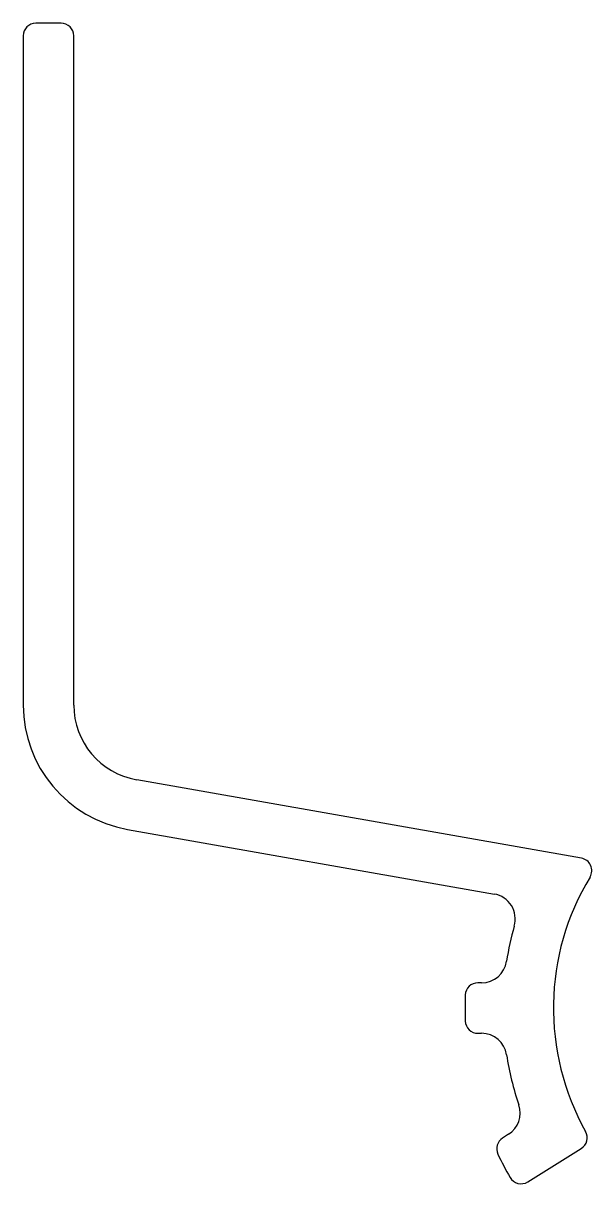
# Model space of a CAD drawing. Extents: x 2319 to 2341.5, y 1438.9 to 1484.9.
import ezdxf

# ---------------------------------------------------------------- set-up
doc = ezdxf.new("R2010")
doc.units = 0
doc.layers.get('0').update_dxf_attribs({"linetype": 'CONTINUOUS'})

msp = doc.modelspace()

# ---------------------------------------------------------------- linework, layer by layer
for p, q in [((2320.525, 1484.901), (2319.525, 1484.901)), ((2319.025, 1484.401), (2319.025, 1457.901)), ((2321.025, 1457.901), (2321.025, 1484.401)), ((2341.133, 1451.838), (2323.525, 1454.943)), ((2323.156, 1452.977), (2337.687, 1450.415)), ((2337.179, 1446.901), (2337.034, 1446.901)), ((2337.034, 1444.901), (2337.179, 1444.901)), ((2338.25, 1440.902), (2338.014, 1440.754)), ((2339.008, 1439.017), (2341.13, 1440.343))]:
    msp.add_line(p, q)
for centre, radius, start, end in [((2319.525, 1484.401), 0.5, 90, 180), ((2320.525, 1484.401), 0.5, 0, 90), ((2324.025, 1457.901), 5, 180, 260.0001), ((2324.025, 1457.901), 3, 180, 260.413), ((2341.047, 1451.346), 0.5, 329.299, 79.9998), ((2350.025, 1445.901), 10, 148.7395, 209.291), ((2337.513, 1449.43), 1, 343.7299, 80), ((2350.025, 1445.901), 12, 164.2917, 171.1229), ((2337.179, 1447.901), 1, 270, 351.476), ((2337.034, 1446.401), 0.5, 89.9972, 177.7957), ((2350.025, 1445.901), 13.5, 177.7971, 182.2056), ((2337.034, 1445.401), 0.5, 182.2042, 270), ((2337.179, 1443.901), 1, 8.524, 90), ((2350.025, 1445.901), 12, 188.8758, 198.6567), ((2337.708, 1441.742), 1, 302.8003, 18.6579), ((2340.865, 1440.767), 0.5, 301.9974, 28.8599), ((2338.279, 1440.33), 0.5, 121.9874, 205.3734), ((2350.024, 1445.902), 13.5, 205.3768, 209.7981), ((2338.743, 1439.441), 0.5, 209.7953, 301.9983)]:
    msp.add_arc(centre, radius, start, end)

doc.saveas('drawing.dxf')
